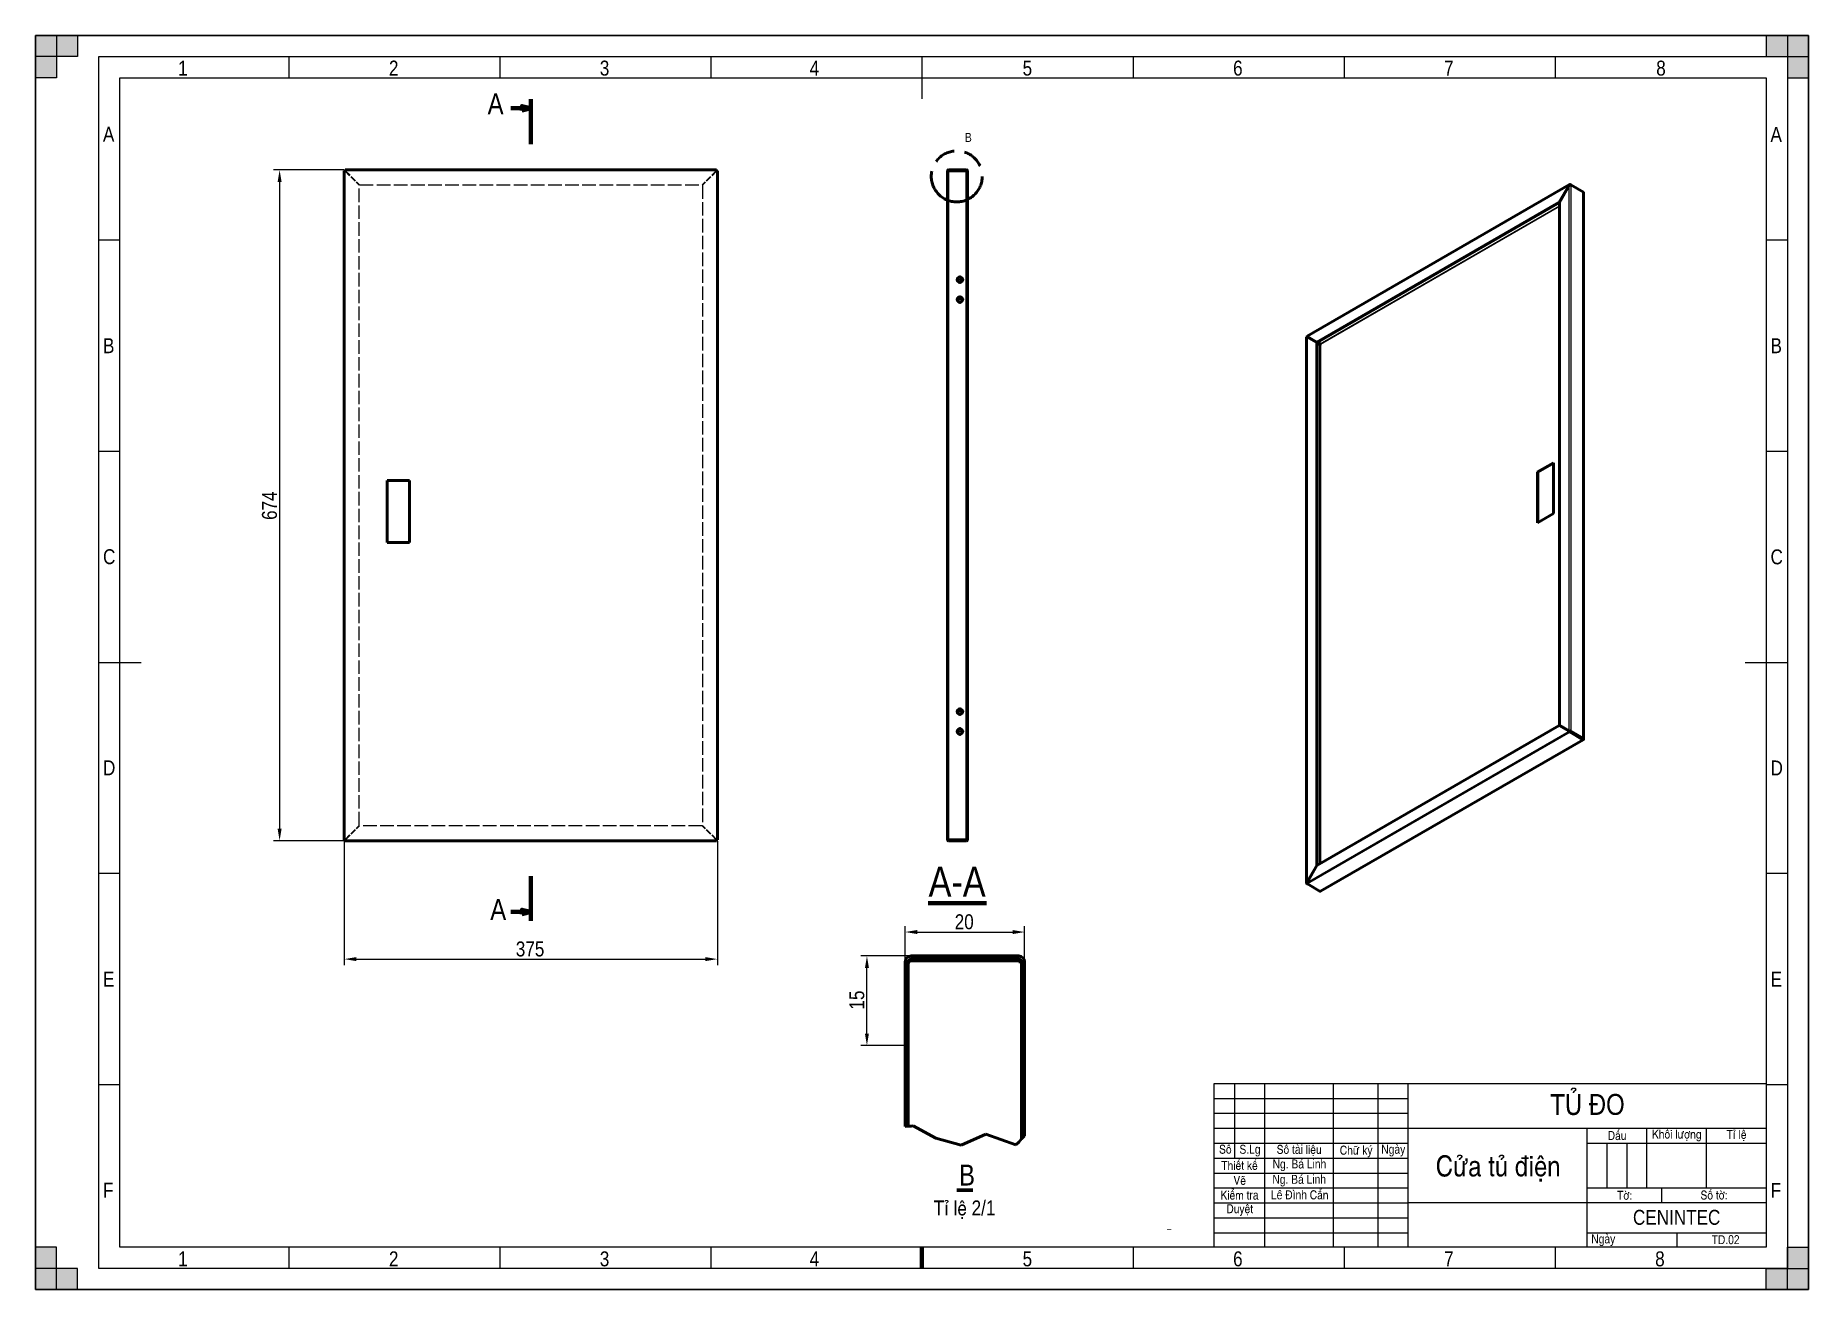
# Model space of a CAD drawing. Header units: millimetres. Extents: x 0 to 1782, y 0 to 1260.
import ezdxf

# ---------------------------------------------------------------- set-up
doc = ezdxf.new("R2010")
doc.units = ezdxf.units.MM
doc.header["$LTSCALE"] = 3
for name, pattern in [('CHAIN', [0.7087, 0.4724, -0.0591, 0.1181, -0.0591]), ('DASHED', [0.2067, 0.1654, -0.0413]), ('DOUBLE_DASH_CHAIN', [1.2403, 0.6614, -0.0827, 0.1654, -0.0827, 0.1654, -0.0827])]:
    doc.linetypes.add(name, pattern=pattern)
for name, color, linetype, lineweight in [('Border (ANSI)', 7, 'Continuous', 70), ('Break Line (ANSI)', 7, 'Continuous', 50), ('Center Mark (ANSI)', 7, 'Continuous', 25), ('Co ban', 7, 'Continuous', 50), ('Detail Boundary (ANSI)', 7, 'DOUBLE_DASH_CHAIN', 50), ('Dimension (ANSI)', 7, 'Continuous', 25), ('Hatch (ANSI)', 7, 'Continuous', 18), ('Section Line (ANSI)', 7, 'DOUBLE_DASH_CHAIN', 70), ('Symbol (ANSI)', 7, 'Continuous', 25)]:
    doc.layers.add(name, color=color, linetype=linetype, lineweight=lineweight)
for name, color, linetype, lineweight, true_color in [('Khung ban ve', 5, 'Continuous', 15, 0x0000ff), ('Lien manh', 7, 'Continuous', 25, 0x020305), ('Manh', 7, 'DASHED', 25, 0x008000), ('Manh khung ten', 7, 'Continuous', 15, 0x994c4c), ('Net chu', 30, 'Continuous', 15, 0xff7f00), ('THIN', 5, 'Continuous', 15, 0x0000ff)]:
    doc.layers.add(name, color=color, linetype=linetype, lineweight=lineweight, true_color=true_color)
doc.styles.add('Do nham', font='')
doc.styles.add('Hinh cat 1', font='')
doc.styles.add('Linh_50', font='')
doc.styles.add('Note Text (ANSI)', font='')
doc.styles.add('StandardAM_ANSI', font='')
doc.styles.add('Text Style68', font='')
doc.styles.add('Text Style71', font='')
doc.styles.add('Text Style95', font='')
doc.styles.get('Do nham').set_extended_font_data('VNI-Helve-Condense')
doc.styles.get('Hinh cat 1').set_extended_font_data('VNI-Helve-Condense')
doc.styles.get('Linh_50').set_extended_font_data('VNI-Helve-Condense')
doc.styles.get('Note Text (ANSI)').set_extended_font_data('VNI-Helve-Condense')
doc.styles.get('StandardAM_ANSI').set_extended_font_data('VNI-Helve-Condense')
doc.styles.get('Text Style68').set_extended_font_data('VNI-Helve-Condense')
doc.styles.get('Text Style71').set_extended_font_data('VNI-Helve-Condense')
doc.styles.get('Text Style95').set_extended_font_data('VNI-Helve-Condense')
doc.dimstyles.new('Default - mm (ANSI)', dxfattribs={"dimscale": 3, "dimtxt": 5, "dimasz": 4, "dimexe": 2, "dimexo": 0.5, "dimgap": 0.8, "dimtad": 1, "dimtoh": 1, "dimdec": 0, "dimrnd": 1e-08, "dimzin": 4, "dimdsep": 46, "dimtxsty": 'StandardAM_ANSI', "dimcen": 0.09, "dimdle": 10, "dimclrd": 256, "dimclre": 256, "dimclrt": 256, "dimadec": 1, "dimazin": 1, "dimtfac": 0.61, "dimtofl": 0, "dimtmove": 0, "dimatfit": 3, "dimldrblk": 'DOT', "dimfxl": 1, "dimtolj": 1, "dimtzin": 4, "dimlwd": -1, "dimlwe": -1, "dimarcsym": 0})

# ---------------------------------------------------------------- blocks, each defined once
blk = doc.blocks.new('Borders A2_Thuong')
at = {"layer": 'THIN'}
for points in [[(0.01, 420.04), (14.15, 420.04), (14.15, 412.96), (0.01, 412.96)], [(7.08, 420.04), (7.08, 405.89), (0.01, 405.89), (0.01, 420.04)], [(594.01, 412.96), (594.01, 420.04), (579.87, 420.04), (579.87, 412.96)], [(594.01, 420.04), (586.94, 420.04), (586.94, 405.89), (594.01, 405.89)], [(0.01, -0.01), (7.08, -0.01), (7.08, 14.14), (0.01, 14.14)], [(586.94, -0.01), (586.94, 14.14), (594.01, 14.14), (594.01, -0.01)], [(0.01, 7.06), (0.01, -0.01), (14.15, -0.01), (14.15, 7.06)], [(594.01, -0.01), (579.87, -0.01), (579.87, 7.06), (594.01, 7.06)]]:
    blk.add_hatch(color=256, dxfattribs=at).paths.add_polyline_path(points)
at = {"layer": 'Border (ANSI)'}
for p, q in [((379.87, 20.06), (379.87, 20.02)), ((297.01, 14.14), (297.01, 7.06))]:
    blk.add_line(p, q, dxfattribs=at)
at = {"layer": 'Khung ban ve'}
for p, q in [((297.01, 412.96), (297.01, 398.82)), ((28.3, 405.89), (579.87, 405.89)), ((28.3, 14.14), (28.3, 405.89)), ((579.87, 405.89), (579.87, 14.14)), ((21.23, 210.01), (35.37, 210.01)), ((572.8, 210.01), (586.94, 210.01)), ((394.87, 69.02), (579.89, 69.02)), ((394.87, 14.02), (394.87, 69.02)), ((401.87, 44.02), (401.87, 69.02)), ((411.87, 14.02), (411.87, 69.02)), ((434.87, 14.02), (434.87, 69.02)), ((449.87, 14.02), (449.87, 69.02)), ((459.87, 14.02), (459.87, 69.02)), ((579.87, 64.02), (579.89, 64.02)), ((394.87, 54.02), (579.89, 54.02)), ((519.87, 14.02), (519.87, 54.02)), ((539.87, 34.02), (539.87, 54.02)), ((559.87, 34.02), (559.87, 54.02)), ((579.87, 59.02), (579.89, 59.02)), ((394.87, 49.02), (459.87, 49.02)), ((519.87, 49.02), (579.89, 49.02)), ((394.87, 44.02), (459.87, 44.02)), ((579.87, 44.02), (579.89, 44.02)), ((579.87, 39.02), (579.89, 39.02)), ((519.87, 34.02), (579.89, 34.02)), ((544.87, 29.02), (544.87, 34.02)), ((579.87, 29.02), (459.87, 29.02)), ((579.87, 24.02), (579.89, 24.02)), ((579.87, 14.14), (28.3, 14.14))]:
    blk.add_line(p, q, dxfattribs=at)
at = {"layer": 'Manh khung ten', "lineweight": 25}
for p, q in [((594.01, 420.04), (0.01, 420.04)), ((0.01, 420.04), (0.01, -0.01)), ((594.01, -0.01), (594.01, 420.04)), ((0.01, -0.01), (594.01, -0.01))]:
    blk.add_line(p, q, dxfattribs=at)
at = {"layer": 'Manh khung ten'}
for p, q in [((0.01, 420.04), (594.01, 420.04)), ((0.01, -0.01), (0.01, 420.04)), ((594.01, 420.04), (594.01, -0.01)), ((21.23, 412.96), (586.94, 412.96)), ((21.23, 7.06), (21.23, 412.96)), ((84.87, 412.96), (84.87, 405.89)), ((155.58, 412.96), (155.58, 405.89)), ((367.73, 412.96), (367.73, 405.89)), ((438.44, 412.96), (438.44, 405.89)), ((509.15, 412.96), (509.15, 405.89)), ((586.94, 412.96), (586.94, 7.06)), ((28.25, 351.5), (21.2, 351.5)), ((586.89, 351.5), (579.84, 351.5)), ((28.27, 280.73), (21.23, 280.73)), ((586.92, 280.73), (579.87, 280.73)), ((28.27, 139.35), (21.23, 139.35)), ((586.92, 139.3), (579.87, 139.3)), ((28.3, 68.59), (21.25, 68.59)), ((586.94, 68.53), (579.89, 68.53)), ((394.87, 64.02), (459.87, 64.02)), ((394.87, 59.02), (459.87, 59.02)), ((526.54, 34.02), (526.54, 49.02)), ((533.2, 34.02), (533.2, 49.02)), ((394.87, 39.02), (459.87, 39.02)), ((394.87, 34.02), (459.87, 34.02)), ((394.87, 29.02), (459.87, 29.02)), ((394.87, 24.02), (459.87, 24.02)), ((394.87, 19.02), (459.87, 19.02)), ((519.87, 19.02), (579.89, 19.02)), ((549.88, 19.02), (549.88, 14.14)), ((84.87, 14.14), (84.87, 7.06)), ((155.58, 14.14), (155.58, 7.06)), ((226.3, 14.14), (226.3, 7.06)), ((367.73, 14.14), (367.73, 7.06)), ((438.44, 14.14), (438.44, 7.06)), ((509.15, 14.14), (509.15, 7.06)), ((586.94, 7.06), (21.23, 7.06)), ((594.01, -0.01), (0.01, -0.01))]:
    blk.add_line(p, q, dxfattribs=at)
at = {"layer": 'Net chu'}
blk.add_line((226.3, 412.96), (226.3, 405.89), dxfattribs=at)
at = {"layer": 'THIN'}
for p, q in [((0.01, 412.96), (0.01, 420.04)), ((0.01, 420.04), (14.15, 420.04)), ((0.01, 420.04), (7.08, 420.04)), ((0.01, 405.89), (0.01, 420.04)), ((7.08, 420.04), (7.08, 405.89)), ((14.15, 420.04), (14.15, 412.96)), ((594.01, 420.04), (579.87, 420.04)), ((579.87, 420.04), (579.87, 412.96)), ((594.01, 420.04), (586.94, 420.04)), ((586.94, 420.04), (586.94, 405.89)), ((594.01, 412.96), (594.01, 420.04)), ((594.01, 405.89), (594.01, 420.04)), ((14.15, 412.96), (0.01, 412.96)), ((579.87, 412.96), (594.01, 412.96)), ((7.08, 405.89), (0.01, 405.89)), ((586.94, 405.89), (594.01, 405.89)), ((7.08, 14.14), (0.01, 14.14)), ((0.01, 14.14), (0.01, -0.01)), ((7.08, -0.01), (7.08, 14.14)), ((586.94, -0.01), (586.94, 14.14)), ((586.94, 14.14), (594.01, 14.14)), ((594.01, 14.14), (594.01, -0.01)), ((0.01, 7.06), (0.01, -0.01)), ((14.15, 7.06), (0.01, 7.06)), ((14.15, -0.01), (14.15, 7.06)), ((579.87, -0.01), (579.87, 7.06)), ((579.87, 7.06), (594.01, 7.06)), ((594.01, 7.06), (594.01, -0.01)), ((0.01, -0.01), (14.15, -0.01)), ((0.01, -0.01), (7.08, -0.01)), ((594.01, -0.01), (579.87, -0.01)), ((594.01, -0.01), (586.94, -0.01))]:
    blk.add_line(p, q, dxfattribs=at)
at = {"layer": 'Border (ANSI)', "style": 'Note Text (ANSI)'}
for s, insert, char_height, width, attachment_point in [('Daáu', (529.87, 51.55), 3, 19.9371, 5), ('Khoái löôïng', (549.86, 51.58), 3, 19.9371, 5), ('Tæ leä', (569.89, 51.58), 3, 19.9948, 5), ('Soá', (398.63, 46.96), 3, 7.075, 5), ('S.Lg', (406.89, 46.52), 3, 10.0576, 5), ('Soá taøi lieäu', (423.36, 46.56), 3, 22.8599, 5), ('Chöõ kyù', (442.46, 46.22), 3, 15.0245, 5), ('Ngaøy', (454.9, 46.52), 3, 10.0163, 5), ('Thieát keá', (403.38, 41.55), 3, 16.9679, 5), ('Ng. Baù Linh', (423.45, 41.6), 3, 22.8602, 5), ('Veõ', (403.45, 36.54), 3, 17.0139, 5), ('Ng. Baù Linh', (423.38, 36.45), 3, 22.8602, 5), ('Kieåm tra', (403.38, 31.59), 3, 16.9779, 5), ('Leâ Ñình Caån', (423.56, 31.67), 3, 22.8602, 5), ('Tôø:', (532.42, 31.54), 3, 24.9188, 5), ('Soá tôø:', (562.36, 31.61), 3, 34.8305, 5), ('Duyeät', (403.45, 26.61), 3, 16.9779, 5), ('\\fVNI-Helve-Condense|b0|i0;\\H5.0000;CENINTEC', (549.82, 24.14), 5, 59.8872, 5), ('Ngaøy', (521.24, 16.5), 3, 30.0083, 4)]:
    blk.add_mtext(s, dxfattribs=dict(at, insert=insert, char_height=char_height, width=width, attachment_point=attachment_point))
at = {"layer": 'Net chu', "style": 'Linh_50'}
for s, p in [('1', (47.82, 406.6)), ('2', (118.43, 406.6)), ('3', (189.07, 406.6)), ('4', (259.37, 406.6)), ('5', (330.72, 406.6)), ('6', (401.23, 406.6)), ('7', (471.92, 406.6)), ('8', (542.99, 406.6)), ('A', (22.62, 384.44)), ('A', (581.26, 384.38)), ('B', (22.64, 313.62)), ('B', (581.28, 313.62)), ('C', (22.64, 242.96)), ('C', (581.28, 242.9)), ('D', (22.64, 172.24)), ('D', (581.28, 172.19)), ('E', (22.66, 101.47)), ('E', (581.31, 101.42)), ('F', (22.66, 30.76)), ('F', (581.31, 30.71)), ('1', (47.82, 7.77)), ('2', (118.43, 7.77)), ('3', (189.07, 7.77)), ('4', (259.37, 7.77)), ('5', (330.72, 7.77)), ('6', (401.23, 7.77)), ('7', (471.92, 7.77)), ('8', (542.63, 7.77))]:
    blk.add_text(s, height=5, dxfattribs=at).set_placement(p)
blk = doc.blocks.new('2dTransSection4')
at = {"layer": 'Section Line (ANSI)', "linetype": 'Continuous', "lineweight": 140}
for p, q in [((165.98, 398.66), (165.98, 383.66)), ((165.98, 138.46), (165.98, 123.46))]:
    blk.add_line(p, q, dxfattribs=at)
at = {"layer": 'Section Line (ANSI)', "linetype": 'Continuous'}
for p, q in [((159.27, 395.66), (162.98, 395.66)), ((165.98, 395.66), (162.98, 396.41)), ((162.98, 396.41), (162.98, 394.91)), ((162.98, 395.66), (165.98, 395.66)), ((162.98, 394.91), (165.98, 395.66)), ((159.27, 126.46), (162.98, 126.46)), ((165.98, 126.46), (162.98, 127.21)), ((162.98, 127.21), (162.98, 125.71)), ((162.98, 126.46), (165.98, 126.46)), ((162.98, 125.71), (165.98, 126.46))]:
    blk.add_line(p, q, dxfattribs=at)
at = {"layer": 'Section Line (ANSI)', "linetype": 'Continuous', "flags": 128}
for points in [[(162.98, 394.91), (165.98, 395.66), (162.98, 396.41), (162.98, 394.91)], [(162.98, 125.71), (165.98, 126.46), (162.98, 127.21), (162.98, 125.71)]]:
    blk.add_lwpolyline(points, dxfattribs=at)
at = {"layer": 'Section Line (ANSI)'}
for points in [[(162.98, 394.91), (165.98, 395.66), (162.98, 396.41), (162.98, 394.91)], [(162.98, 125.71), (165.98, 126.46), (162.98, 127.21), (162.98, 125.71)]]:
    blk.add_solid(points, dxfattribs=at)
at = {"layer": 'Section Line (ANSI)', "char_height": 7, "attachment_point": 7, "style": 'Text Style68'}
for insert in [(151.49, 393.61), (152.37, 123.76)]:
    blk.add_mtext('A', dxfattribs=dict(at, insert=insert))
blk = doc.blocks.new('*D6')
at = {"layer": 'Defpoints', "color": 0, "transparency": 16777216}
for p in [(311.4, 1125), (245.4, 451), (311.4, 451)]:
    blk.add_point(p, dxfattribs=at)
at = {"layer": 'Dimension (ANSI)', "transparency": 16777216}
for p, q in [((309.9, 1125), (239.4, 1125)), ((245.4, 1113), (245.4, 463)), ((309.9, 451), (239.4, 451))]:
    blk.add_line(p, q, dxfattribs=at)
for points in [[(243.4, 1113), (247.4, 1113), (245.4, 1125)], [(243.4, 463), (247.4, 463), (245.4, 451)]]:
    blk.add_solid(points, dxfattribs=at)
at = {"layer": 'Dimension (ANSI)', "color": 150, "true_color": 0x0080ff, "transparency": 16777216, "insert": (227.7, 773.3), "char_height": 15, "attachment_point": 1, "rotation": 90, "style": 'StandardAM_ANSI'}
blk.add_mtext('\\A1;674', dxfattribs=at)
blk = doc.blocks.new('_Dot')
at = {"color": 0, "linetype": 'ByBlock', "lineweight": -2}
blk.add_line((-0.5, 0), (-1, 0), dxfattribs=at)
at = {"color": 0, "linetype": 'ByBlock', "const_width": 0.5}
blk.add_lwpolyline([(-0.25, 0, 1), (0.25, 0, 1)], format="xyb", close=True, dxfattribs=at)
blk = doc.blocks.new('*D7')
at = {"layer": 'Defpoints', "color": 0, "transparency": 16777216}
for p in [(310.4, 452), (685.4, 452), (685.4, 332)]:
    blk.add_point(p, dxfattribs=at)
at = {"layer": 'Dimension (ANSI)', "transparency": 16777216}
for p, q in [((310.4, 450.5), (310.4, 326)), ((685.4, 450.5), (685.4, 326)), ((322.4, 332), (673.4, 332))]:
    blk.add_line(p, q, dxfattribs=at)
for points in [[(322.4, 334), (322.4, 330), (310.4, 332)], [(673.4, 334), (673.4, 330), (685.4, 332)]]:
    blk.add_solid(points, dxfattribs=at)
at = {"layer": 'Dimension (ANSI)', "color": 150, "true_color": 0x0080ff, "transparency": 16777216, "insert": (482.8, 349.7), "char_height": 15, "attachment_point": 1, "style": 'StandardAM_ANSI'}
blk.add_mtext('\\A1;375', dxfattribs=at)
blk = doc.blocks.new('2dDetail2')
at = {"layer": 'Detail Boundary (ANSI)', "ltscale": 14.41718}
blk.add_circle((308.66, 372.83), 8.54, dxfattribs=at)
at = {"layer": 'Detail Boundary (ANSI)', "insert": (311.39, 384.39), "char_height": 3, "attachment_point": 7, "style": 'Hinh cat 1'}
blk.add_mtext('B', dxfattribs=at)
blk = doc.blocks.new('*D9')
at = {"layer": 'Defpoints', "color": 0, "transparency": 16777216}
for p in [(994.2, 359.2), (874.2, 329.2), (994.2, 329.2)]:
    blk.add_point(p, dxfattribs=at)
at = {"layer": 'Dimension (ANSI)', "transparency": 16777216}
for p, q in [((874.2, 330.7), (874.2, 365.2)), ((886.2, 359.2), (982.2, 359.2)), ((994.2, 330.7), (994.2, 365.2))]:
    blk.add_line(p, q, dxfattribs=at)
for points in [[(886.2, 361.2), (886.2, 357.2), (874.2, 359.2)], [(982.2, 361.2), (982.2, 357.2), (994.2, 359.2)]]:
    blk.add_solid(points, dxfattribs=at)
at = {"layer": 'Dimension (ANSI)', "color": 150, "true_color": 0x0080ff, "transparency": 16777216, "insert": (923.9, 377), "char_height": 15, "attachment_point": 1, "style": 'StandardAM_ANSI'}
blk.add_mtext('\\A1;20', dxfattribs=at)
blk = doc.blocks.new('*D10')
at = {"layer": 'Defpoints', "color": 0, "transparency": 16777216}
for p in [(835.7, 335.2), (880.2, 335.2), (874.2, 245.2)]:
    blk.add_point(p, dxfattribs=at)
at = {"layer": 'Dimension (ANSI)', "transparency": 16777216}
for p, q in [((878.7, 335.2), (829.7, 335.2)), ((835.7, 257.2), (835.7, 323.2)), ((872.7, 245.2), (829.7, 245.2))]:
    blk.add_line(p, q, dxfattribs=at)
for points in [[(833.7, 323.2), (837.7, 323.2), (835.7, 335.2)], [(833.7, 257.2), (837.7, 257.2), (835.7, 245.2)]]:
    blk.add_solid(points, dxfattribs=at)
at = {"layer": 'Dimension (ANSI)', "color": 150, "true_color": 0x0080ff, "transparency": 16777216, "insert": (818, 281.3), "char_height": 15, "attachment_point": 1, "rotation": 90, "style": 'StandardAM_ANSI'}
blk.add_mtext('\\A1;15', dxfattribs=at)

msp = doc.modelspace()

# ---------------------------------------------------------------- hatches: boundary and pattern name
at = {"layer": 'Hatch (ANSI)'}
h = msp.add_hatch(dxfattribs=at)
h.set_pattern_fill('ANSI31', color=256, scale=15.24, style=0)
h.set_pattern_definition([(45, (0, 0), (-1.3470384, 1.3470384), [])])
edge = h.paths.add_edge_path()
edge.add_line((917.1, 1110), (917.1, 1124))
edge.add_ellipse((917.6, 1124), major_axis=(-0.5, 0), ratio=1, start_angle=270, end_angle=360, ccw=False)
edge.add_line((917.6, 1124.5), (935.6, 1124.5))
edge.add_ellipse((935.6, 1124), major_axis=(0, 0.5), ratio=1, start_angle=270, end_angle=360, ccw=False)
edge.add_line((936.1, 1124), (936.1, 452))
edge.add_ellipse((935.6, 452), major_axis=(0.5, 0), ratio=1, start_angle=270, end_angle=360, ccw=False)
edge.add_line((935.6, 451.5), (917.6, 451.5))
edge.add_ellipse((917.6, 452), major_axis=(0, -0.5), ratio=1, start_angle=270, end_angle=360, ccw=False)
edge.add_line((917.1, 452), (917.1, 466))
edge.add_line((917.1, 466), (916.6, 466))
edge.add_line((916.6, 466), (916.6, 452))
edge.add_ellipse((917.6, 452), major_axis=(-1, 0), ratio=1, start_angle=0, end_angle=90)
edge.add_line((917.6, 451), (935.6, 451))
edge.add_ellipse((935.6, 452), major_axis=(0, -1), ratio=1, start_angle=0, end_angle=90)
edge.add_line((936.6, 452), (936.6, 1124))
edge.add_ellipse((935.6, 1124), major_axis=(1, 0), ratio=1, start_angle=0, end_angle=90)
edge.add_line((935.6, 1125), (917.6, 1125))
edge.add_ellipse((917.6, 1124), major_axis=(0, 1), ratio=1, start_angle=0, end_angle=90)
edge.add_line((916.6, 1124), (916.6, 1110))
edge.add_line((916.6, 1110), (917.1, 1110))
h = msp.add_hatch(dxfattribs=at)
h.set_pattern_fill('ANSI31', color=256, scale=91.44, style=0)
h.set_pattern_definition([(45, (0, 0), (-8.08223, 8.08223), [])])
edge = h.paths.add_edge_path()
edge.add_line((994.2, 154.5), (991.2, 151.3))
edge.add_line((991.2, 151.3), (991.2, 329.2))
edge.add_ellipse((988.2, 329.2), major_axis=(0, 3), ratio=1, start_angle=270, end_angle=360)
edge.add_line((988.2, 332.2), (880.2, 332.2))
edge.add_ellipse((880.2, 329.2), major_axis=(-3, 0), ratio=1, start_angle=270, end_angle=360)
edge.add_line((877.2, 329.2), (877.2, 245.2))
edge.add_line((877.2, 245.2), (874.2, 245.2))
edge.add_line((874.2, 245.2), (874.2, 329.2))
edge.add_ellipse((880.2, 329.2), major_axis=(0, 6), ratio=1, start_angle=0, end_angle=90, ccw=False)
edge.add_line((880.2, 335.2), (988.2, 335.2))
edge.add_ellipse((988.2, 329.2), major_axis=(6, 0), ratio=1, start_angle=0, end_angle=90, ccw=False)
edge.add_line((994.2, 329.2), (994.2, 154.5))

# ---------------------------------------------------------------- linework, layer by layer
at = {"layer": 'Break Line (ANSI)'}
for p, q in [((877.2, 164), (874.2, 163.7)), ((880.2, 164.2), (877.2, 164)), ((882.3, 164.4), (880.2, 164.2)), ((904.9, 152.2), (882.3, 164.4)), ((930.4, 145), (904.9, 152.2)), ((955.1, 156.2), (930.4, 145)), ((985.4, 145.3), (955.1, 156.2)), ((988.2, 148.2), (985.4, 145.3)), ((991.2, 151.3), (988.2, 148.2)), ((994.2, 154.5), (991.2, 151.3))]:
    msp.add_line(p, q, dxfattribs=at)
at = {"layer": 'Center Mark (ANSI)', "linetype": 'CHAIN', "ltscale": 1.573888}
for p, q in [((929.1, 1018.9), (929.1, 1010.4)), ((933.4, 1014.7), (924.9, 1014.7)), ((929.1, 998.9), (929.1, 990.4)), ((933.4, 994.7), (924.9, 994.7)), ((933.4, 580.7), (924.9, 580.7)), ((929.1, 584.9), (929.1, 576.4)), ((933.4, 560.7), (924.9, 560.7)), ((929.1, 564.9), (929.1, 556.4))]:
    msp.add_line(p, q, dxfattribs=at)
at = {"layer": 'Co ban'}
for p, q in [((310.4, 1124.1), (310.4, 1124)), ((310.9, 1124.1), (310.4, 1124.1)), ((311.4, 1124), (310.4, 1124)), ((310.4, 452), (310.4, 1124)), ((311.1, 1124), (310.9, 1124.1)), ((310.9, 1124), (310.9, 1124.1)), ((311.4, 1125), (311.3, 1125)), ((311.3, 1124.5), (311.3, 1125)), ((311.4, 1124.3), (311.3, 1124.5)), ((311.4, 1124.5), (311.3, 1124.5)), ((311.4, 1125), (311.4, 1124)), ((311.4, 1125), (684.4, 1125)), ((684.6, 1125), (684.4, 1125)), ((684.4, 1124), (684.4, 1125)), ((684.4, 1124.3), (684.6, 1124.5)), ((684.4, 1124.5), (684.6, 1124.5)), ((685.4, 1124), (684.4, 1124)), ((684.6, 1124.5), (684.6, 1125)), ((684.8, 1124), (684.9, 1124.1)), ((684.9, 1124.1), (685.4, 1124.1)), ((684.9, 1124), (684.9, 1124.1)), ((685.4, 1124), (685.4, 1124.1)), ((685.4, 1124), (685.4, 452)), ((916.6, 1124), (916.6, 1110)), ((917.1, 1110), (917.1, 1124)), ((935.6, 1125), (917.6, 1125)), ((917.6, 1124.5), (935.6, 1124.5)), ((935.6, 1124.1), (917.6, 1124.1)), ((935.6, 1124), (935.6, 1124.1)), ((936.1, 1124), (935.6, 1124)), ((936.1, 1124), (936.1, 452)), ((936.6, 452), (936.6, 1124)), ((916.6, 1110), (917.1, 1110)), ((916.6, 1110), (916.6, 1109.6)), ((917.1, 1109.6), (916.6, 1109.6)), ((916.6, 1109.6), (916.6, 466.3)), ((917.1, 1110), (917.1, 1109.6)), ((917.1, 1109.6), (917.1, 466.3)), ((1278, 957.9), (1541.8, 1110.2)), ((1541.3, 1109.6), (1531.4, 1092.5)), ((1531.7, 1092.3), (1541.6, 1109.5)), ((1541.6, 1109.5), (1541.3, 1109.6)), ((1543, 1109.9), (1542.4, 1110.2)), ((1543, 1109.9), (1555.7, 1102.5)), ((1531.4, 1092.5), (1288, 951.9)), ((1531.7, 1092.2), (1288.3, 951.7)), ((1531.7, 1092.3), (1531.4, 1092.5)), ((1531.7, 567.1), (1531.7, 1092.3)), ((1555.7, 1102.5), (1555.7, 1102.4)), ((1556, 1102), (1556, 553.3)), ((1277.5, 408.4), (1277.5, 957.1)), ((1277.8, 957.2), (1287.7, 951.5)), ((1288, 951.9), (1278.1, 957.6)), ((1288.1, 951.3), (1287.7, 951.5)), ((1287.7, 951.5), (1287.7, 426.2)), ((1288.3, 951.7), (1288, 951.9)), ((1288.1, 951.3), (1288.1, 426.1)), ((1290.9, 949.6), (1288.1, 951.3)), ((1291.1, 950.1), (1288.3, 951.7)), ((1290.9, 949.5), (1290.9, 949.6)), ((1291.2, 950.1), (1291.1, 950.1)), ((1509.7, 821.5), (1525.7, 830.7)), ((1509.7, 821.5), (1510.1, 821.3)), ((1509.7, 770.5), (1509.7, 821.5)), ((1525.7, 830.3), (1510.1, 821.3)), ((1510.1, 821.3), (1510.1, 770.7)), ((1525.7, 830.7), (1525.7, 779.7)), ((353.4, 750.5), (353.4, 813)), ((353.4, 813), (375.9, 813)), ((375.9, 813), (375.9, 750.5)), ((1525.7, 779.7), (1509.7, 770.5)), ((375.9, 750.5), (353.4, 750.5)), ((1288, 426.1), (1531.4, 566.6)), ((1555.5, 552.4), (1291.7, 400.2)), ((1531.4, 566.6), (1541.3, 560.9)), ((1541.6, 561.3), (1531.7, 567.1)), ((1541.7, 560.7), (1541.3, 560.9)), ((1541.9, 561.1), (1541.6, 561.3)), ((1542.4, 560.3), (1541.7, 560.7)), ((1542.6, 560.7), (1541.9, 561.1)), ((1555.1, 553), (1542.4, 560.3)), ((1542.4, 559.9), (1555.1, 552.5)), ((1555.4, 553.4), (1542.6, 560.7)), ((1555.7, 553.6), (1543, 560.9)), ((1555.1, 552.5), (1555, 552.5)), ((1555.1, 553), (1555.1, 552.5)), ((1555.4, 553.4), (1555.7, 553.6)), ((1555.4, 553.1), (1555.7, 552.9)), ((1555.7, 553.7), (1555.7, 553.6)), ((916.6, 466.3), (916.6, 466)), ((917.1, 466.3), (916.6, 466.3)), ((917.1, 466), (916.6, 466)), ((916.6, 466), (916.6, 452)), ((917.1, 466), (917.1, 466.3)), ((917.1, 452), (917.1, 466)), ((310.4, 452), (310.4, 451.8)), ((310.4, 452), (311.4, 452)), ((310.9, 451.8), (310.4, 451.8)), ((311.1, 452), (310.9, 451.8)), ((310.9, 452), (310.9, 451.8)), ((311.4, 451.6), (311.3, 451.5)), ((311.4, 451.5), (311.3, 451.5)), ((311.3, 451.5), (311.3, 451)), ((311.3, 451), (311.4, 451)), ((311.4, 452), (311.4, 451)), ((684.4, 451), (311.4, 451)), ((684.4, 452), (685.4, 452)), ((684.4, 451), (684.4, 452)), ((684.4, 451.6), (684.6, 451.5)), ((684.4, 451.5), (684.6, 451.5)), ((684.4, 451), (684.6, 451)), ((684.6, 451.5), (684.6, 451)), ((684.8, 452), (684.9, 451.8)), ((684.9, 452), (684.9, 451.8)), ((684.9, 451.8), (685.4, 451.8)), ((685.4, 451.8), (685.4, 452)), ((935.6, 451.8), (917.6, 451.8)), ((935.6, 451.5), (917.6, 451.5)), ((917.6, 451), (935.6, 451)), ((935.6, 452), (935.6, 451.8)), ((936.1, 452), (935.6, 452)), ((1287.7, 426.2), (1277.8, 409.1)), ((1278.1, 408.9), (1288, 426.1)), ((1288, 426.1), (1287.7, 426.2)), ((1278.1, 408.9), (1277.8, 409.1)), ((1277.8, 407.8), (1278.4, 407.5)), ((1291.1, 400.1), (1278.4, 407.5)), ((1291.2, 400.2), (1291.1, 400.1)), ((874.2, 329.2), (874.2, 245.2)), ((877.2, 245.2), (877.2, 329.2)), ((988.2, 335.2), (880.2, 335.2)), ((880.2, 332.2), (988.2, 332.2)), ((988.2, 330.1), (880.2, 330.1)), ((988.2, 329.2), (988.2, 330.1)), ((991.2, 329.2), (988.2, 329.2)), ((991.2, 329.2), (991.2, 151.3)), ((994.2, 154.5), (994.2, 329.2)), ((874.2, 245.2), (874.2, 243.1)), ((874.2, 245.2), (877.2, 245.2)), ((877.2, 243.1), (874.2, 243.1)), ((874.2, 243.1), (874.2, 163.7)), ((877.2, 245.2), (877.2, 243.1)), ((877.2, 243.1), (877.2, 164))]:
    msp.add_line(p, q, dxfattribs=at)
for centre in [(929.1, 1014.7), (929.1, 994.7), (929.1, 580.7), (929.1, 560.7)]:
    msp.add_circle(centre, 2.75, dxfattribs=at)
for centre, radius, start, end in [((917.6, 1124), 1, 90, 180), ((917.6, 1124), 0.5, 90, 180), ((917.6, 1123.6), 0.5, 90, 180), ((935.6, 1124), 1, 0, 90), ((935.6, 1124), 0.5, 0, 90), ((917.6, 452), 1, 180, 270), ((917.6, 452.3), 0.5, 180, 270), ((917.6, 452), 0.5, 180, 270), ((935.6, 452), 0.5, 270, 0), ((935.6, 452), 1, 270, 0), ((880.2, 329.2), 6, 90, 180), ((880.2, 329.2), 3, 90, 180), ((880.2, 327.1), 3, 90, 180), ((988.2, 329.2), 6, 0, 90), ((988.2, 329.2), 3, 0, 90)]:
    msp.add_arc(centre, radius, start, end, dxfattribs=at)
for centre, major_axis, start_param, end_param in [((1555, 1102), (1, 0), 0, 0.785398), ((1291.2, 949.7), (-0.5, 0), 0.785398, 2.356194), ((1291.2, 949.7), (-0.25, 0.433), 3.926991, 5.497787), ((1286.3, 862.9), (1.38, -2.38), 0.355698, 1.215098), ((1286.3, 846.6), (1.38, -2.38), 0.355698, 1.215098), ((1555, 553.3), (0.5, -0.866), 5.497787, 7.068583), ((1555, 553.3), (0.25, -0.433), 5.795039, 7.068583), ((1555, 553.3), (0.5, 0), 5.497787, 6.771332), ((1555, 553.3), (1, 0), 5.497787, 7.068583), ((1286.3, 508.6), (1.37, -2.38), 0.355698, 1.215098), ((1286.3, 492.2), (1.37, -2.38), 0.355698, 1.215098), ((1291.2, 401), (0.5, -0.866), 5.497787, 6.283185)]:
    msp.add_ellipse(centre, major_axis=major_axis, ratio=0.57735, start_param=start_param, end_param=end_param, dxfattribs=at)
for points in [[(917.6, 1124.1), (917.5, 1124.1), (917.3, 1124.1), (917.1, 1124)], [(1278.1, 957.6), (1278, 957.8), (1278, 957.9), (1278, 957.9)], [(880.2, 330.1), (879.1, 330.1), (878.1, 330), (877.2, 329.7)]]:
    msp.add_open_spline(points, degree=3, dxfattribs=at)
for points, knots in [([(1542.4, 1110.2), (1542.1, 1110.4), (1541.6, 1110.2), (1541.4, 1109.8), (1541.4, 1109.8), (1541.3, 1109.7), (1541.3, 1109.6)], [0, 0, 0, 0, 1.330975, 1.330975, 1.330975, 1.570796, 1.570796, 1.570796, 1.570796]), ([(1541.6, 1109.5), (1541.9, 1109.8), (1542.4, 1110), (1542.8, 1109.9), (1542.9, 1109.9), (1542.9, 1109.9), (1543, 1109.9)], [-1.570796, -1.570796, -1.570796, -1.570796, -0.239822, -0.239822, -0.239822, 0, 0, 0, 0]), ([(1277.5, 957.1), (1277.5, 957.1), (1277.6, 957.1), (1277.7, 957.2), (1277.7, 957.2), (1277.8, 957.2), (1277.8, 957.2)], [0.7853982, 0.7853982, 0.7853982, 0.7853982, 1.3309748, 1.3309748, 1.3309748, 1.5707963, 1.5707963, 1.5707963, 1.5707963]), ([(1541.3, 560.9), (1541.5, 560.6), (1541.9, 560.2), (1542.2, 560), (1542.3, 560), (1542.3, 559.9), (1542.4, 559.9)], [-1.570796, -1.570796, -1.570796, -1.570796, -0.239822, -0.239822, -0.239822, 0, 0, 0, 0]), ([(1543, 560.9), (1542.7, 561.1), (1542.1, 561.3), (1541.8, 561.3), (1541.7, 561.3), (1541.6, 561.3), (1541.6, 561.3)], [0, 0, 0, 0, 1.330975, 1.330975, 1.330975, 1.570796, 1.570796, 1.570796, 1.570796]), ([(917.1, 451.9), (917.2, 451.9), (917.3, 451.8), (917.4, 451.8), (917.5, 451.8), (917.5, 451.8), (917.6, 451.8)], [-0.5159198, -0.5159198, -0.5159198, -0.5159198, -0.2398215, -0.2398215, -0.2398215, 0, 0, 0, 0]), ([(1277.8, 409.1), (1277.5, 408.7), (1277.4, 408.2), (1277.7, 408), (1277.7, 407.9), (1277.8, 407.9), (1277.8, 407.8)], [-1.570796, -1.570796, -1.570796, -1.570796, -0.239822, -0.239822, -0.239822, 0, 0, 0, 0]), ([(1278.4, 407.5), (1278.1, 407.7), (1277.9, 408.2), (1278, 408.7), (1278, 408.8), (1278, 408.8), (1278.1, 408.9)], [0, 0, 0, 0, 1.330975, 1.330975, 1.330975, 1.570796, 1.570796, 1.570796, 1.570796])]:
    msp.add_open_spline(points, degree=3, knots=knots, dxfattribs=at)
at = {"layer": 'Lien manh'}
for p, q in [((1541.3, 1109.6), (1278.1, 957.6)), ((1541.6, 561.3), (1541.6, 1109.5)), ((1542.4, 1110.2), (1542.4, 1109.9)), ((1543, 1109.9), (1543, 560.9)), ((1291.2, 950.1), (1531.7, 1088.9)), ((1531.7, 1088.1), (1291.6, 949.5)), ((1555.7, 553.7), (1555.7, 1102.4)), ((1277.8, 957.2), (1277.8, 409.1)), ((1290.9, 427.8), (1290.9, 949.5)), ((1291.6, 949.5), (1291.6, 428.2)), ((1278.1, 408.9), (1541.3, 560.9)), ((1542.4, 559.9), (1278.4, 407.5)), ((1291.2, 400.2), (1555, 552.5)), ((1542.4, 560.3), (1542.4, 559.9)), ((1543, 560.9), (1542.6, 560.7)), ((1555.1, 553), (1555.4, 553.1)), ((1555.4, 553.1), (1555.4, 553.4)), ((1278, 408), (1277.8, 407.8))]:
    msp.add_line(p, q, dxfattribs=at)
at = {"layer": 'Manh', "ltscale": 1.053384}
for p, q in [((311.4, 1123.6), (310.4, 1124.1)), ((684.1, 1124), (684.6, 1125)), ((311.8, 452), (311.3, 451)), ((684.4, 452.3), (685.4, 451.8))]:
    msp.add_line(p, q, dxfattribs=at)
at = {"layer": 'Manh', "ltscale": 27.787081}
for p, q in [((310.9, 1124), (310.9, 452)), ((684.9, 452), (684.9, 1124))]:
    msp.add_line(p, q, dxfattribs=at)
at = {"layer": 'Manh', "ltscale": 0.335792}
for p, q in [((311.4, 1123.6), (311.1, 1124)), ((311.8, 1124), (311.4, 1124.3)), ((684.1, 1124), (684.4, 1124.3)), ((684.4, 1123.6), (684.8, 1124)), ((311.4, 452.3), (311.1, 452)), ((311.8, 452), (311.4, 451.6)), ((684.1, 452), (684.4, 451.6)), ((684.4, 452.3), (684.8, 452))]:
    msp.add_line(p, q, dxfattribs=at)
at = {"layer": 'Manh', "ltscale": 1.053131}
for p, q in [((311.3, 1125), (311.8, 1124)), ((685.4, 1124.1), (684.4, 1123.6)), ((310.4, 451.8), (311.4, 452.3)), ((684.6, 451), (684.1, 452))]:
    msp.add_line(p, q, dxfattribs=at)
at = {"layer": 'Manh', "ltscale": 27.341631}
for p, q in [((684.4, 1124.5), (311.4, 1124.5)), ((311.4, 451.5), (684.4, 451.5))]:
    msp.add_line(p, q, dxfattribs=at)
at = {"layer": 'Manh', "ltscale": 12.570256}
for p, q in [((311.4, 1123.6), (325.4, 1109.6)), ((311.8, 1124), (325.8, 1110)), ((684.1, 1124), (670.1, 1110)), ((684.4, 1123.6), (670.4, 1109.6)), ((311.4, 452.3), (325.4, 466.3)), ((311.8, 452), (325.8, 466)), ((684.1, 452), (670.1, 466)), ((684.4, 452.3), (670.4, 466.3))]:
    msp.add_line(p, q, dxfattribs=at)
at = {"layer": 'Manh', "ltscale": 0.317349}
for p, q in [((917.1, 1124), (916.6, 1124)), ((917.1, 1123.6), (916.6, 1123.6)), ((935.6, 1124.5), (935.6, 1125)), ((936.1, 1124), (936.6, 1124)), ((685.4, 1017.4), (684.9, 1017.4)), ((685.4, 1011.9), (684.9, 1011.9)), ((685.4, 997.4), (684.9, 997.4)), ((685.4, 991.9), (684.9, 991.9)), ((685.4, 583.4), (684.9, 583.4)), ((685.4, 577.9), (684.9, 577.9)), ((685.4, 563.4), (684.9, 563.4)), ((685.4, 557.9), (684.9, 557.9)), ((917.1, 452.3), (916.6, 452.3)), ((917.1, 452), (916.6, 452)), ((935.6, 451.5), (935.6, 451)), ((936.1, 452), (936.6, 452))]:
    msp.add_line(p, q, dxfattribs=at)
at = {"layer": 'Manh', "ltscale": 27.300049}
for p, q in [((325.4, 466.3), (325.4, 1109.6)), ((670.4, 1109.6), (670.4, 466.3))]:
    msp.add_line(p, q, dxfattribs=at)
at = {"layer": 'Manh', "ltscale": 27.761078}
for p, q in [((325.8, 1110), (670.1, 1110)), ((670.1, 466), (325.8, 466))]:
    msp.add_line(p, q, dxfattribs=at)
at = {"layer": 'Manh', "ltscale": 1.904597}
for p, q in [((877.2, 329.2), (874.2, 329.2)), ((877.2, 327.1), (874.2, 327.1)), ((988.2, 332.2), (988.2, 335.2)), ((991.2, 329.2), (994.2, 329.2))]:
    msp.add_line(p, q, dxfattribs=at)
at = {"layer": 'Manh', "ltscale": 0.723425}
msp.add_open_spline([(917.1, 1124), (916.9, 1124), (916.7, 1123.9), (916.7, 1123.7), (916.6, 1123.7), (916.6, 1123.6), (916.6, 1123.6)], degree=3, knots=[0.51592, 0.51592, 0.51592, 0.51592, 1.330975, 1.330975, 1.330975, 1.570796, 1.570796, 1.570796, 1.570796], dxfattribs=at)
at = {"layer": 'Manh', "ltscale": 0.723114}
msp.add_open_spline([(916.6, 452.3), (916.6, 452.1), (916.8, 452), (917.1, 451.9)], degree=3, dxfattribs=at)
at = {"layer": 'Manh', "ltscale": 4.341049}
msp.add_open_spline([(877.2, 329.7), (875.8, 329.3), (874.7, 328.6), (874.3, 327.8), (874.2, 327.6), (874.2, 327.4), (874.2, 327.1)], degree=3, knots=[0.51592, 0.51592, 0.51592, 0.51592, 1.330975, 1.330975, 1.330975, 1.570796, 1.570796, 1.570796, 1.570796], dxfattribs=at)
at = {"layer": 'Symbol (ANSI)', "lineweight": 90}
msp.add_line((897.2, 388.2), (956, 388.2), dxfattribs=at)
at = {"layer": 'Symbol (ANSI)', "lineweight": 60}
msp.add_line((926.2, 99.8), (942, 99.8), dxfattribs=at)

# ---------------------------------------------------------------- block references
at = {"xscale": 3, "yscale": 3, "zscale": 3}
msp.add_blockref('Borders A2_Thuong', (0, 0), dxfattribs=at)
at = {"layer": 'Detail Boundary (ANSI)', "xscale": 3, "yscale": 3, "zscale": 3}
msp.add_blockref('2dDetail2', (0, 0), dxfattribs=at)
at = {"layer": 'Section Line (ANSI)', "xscale": 3, "yscale": 3, "zscale": 3}
msp.add_blockref('2dTransSection4', (0, 0), dxfattribs=at)

# ---------------------------------------------------------------- texts
at = {"layer": 'Symbol (ANSI)', "attachment_point": 7}
for s, insert, char_height, style in [('A-A', (897.7, 394.9), 30, 'Text Style95'), ('B', (928.2, 104.5), 21, 'Text Style71'), ('Tæ leä 2/1', (902.8, 70.7), 15, 'Do nham')]:
    msp.add_mtext(s, dxfattribs=dict(at, insert=insert, char_height=char_height, style=style))
at = {"layer": 'Symbol (ANSI)', "attachment_point": 5, "style": 'Note Text (ANSI)'}
for s, insert, char_height, width in [('{\\fVNI-Helve-Condense|b0|i0;\\H21.0000;TUÛ ÑO}', (1559.9, 185.7), 21, 360.177), ('{\\fVNI-Helve-Condense|b0|i0;\\H21.0000;Cöûa tuû ñieän}', (1470.1, 121.6), 21, 187.293), ('{\\fVNI-Helve-Condense|b0|i0;TD.02}', (1698.7, 50), 9, 120.399)]:
    msp.add_mtext(s, dxfattribs=dict(at, insert=insert, char_height=char_height, width=width))

# ---------------------------------------------------------------- dimensions: what is measured, and where the dimension line sits
at = {"layer": 'Dimension (ANSI)'}
for base, p1, p2, angle, override, picture, middle in [((245.4, 451), (311.4, 1125), (311.4, 451), 270, {"dimgap": 0.8, "dimtoh": 0, "dimdec": 0, "dimtol": 0, "dimlim": 0, "dimtp": 0, "dimtm": 0, "dimtdec": 2, "dimatfit": 1}, '*D6', (245.4, 788)), ((994.2, 359.2), (874.2, 329.2), (994.2, 329.2), 180, {"dimgap": 0.8, "dimtoh": 0, "dimdec": 0, "dimlfac": 0.166667, "dimtol": 0, "dimlim": 0, "dimtp": 0, "dimtm": 0, "dimtdec": 2, "dimatfit": 1}, '*D9', (934.2, 359.2)), ((835.7, 335.2), (874.2, 245.2), (880.2, 335.2), 90, {"dimgap": 0.8, "dimtoh": 0, "dimdec": 0, "dimlfac": 0.166667, "dimtol": 0, "dimlim": 0, "dimtp": 0, "dimtm": 0, "dimtdec": 2, "dimatfit": 1}, '*D10', (835.7, 290.2))]:
    dim = msp.add_linear_dim(base=base, p1=p1, p2=p2, angle=angle, dimstyle='Default - mm (ANSI)', override=override, dxfattribs=at)
    dim.commit()
    dim.dimension.update_dxf_attribs({"geometry": picture, "text_midpoint": middle, "dimtype": 160})
dim = msp.add_linear_dim(base=(685.4, 332), p1=(310.4, 452), p2=(685.4, 452), dimstyle='Default - mm (ANSI)', override={"dimgap": 0.8, "dimtoh": 0, "dimdec": 0, "dimtol": 0, "dimlim": 0, "dimtp": 0, "dimtm": 0, "dimtdec": 2, "dimatfit": 1}, dxfattribs=at)
dim.commit()
dim.dimension.update_dxf_attribs({"geometry": '*D7', "text_midpoint": (497.9, 332), "dimtype": 160})

doc.saveas('drawing.dxf')
